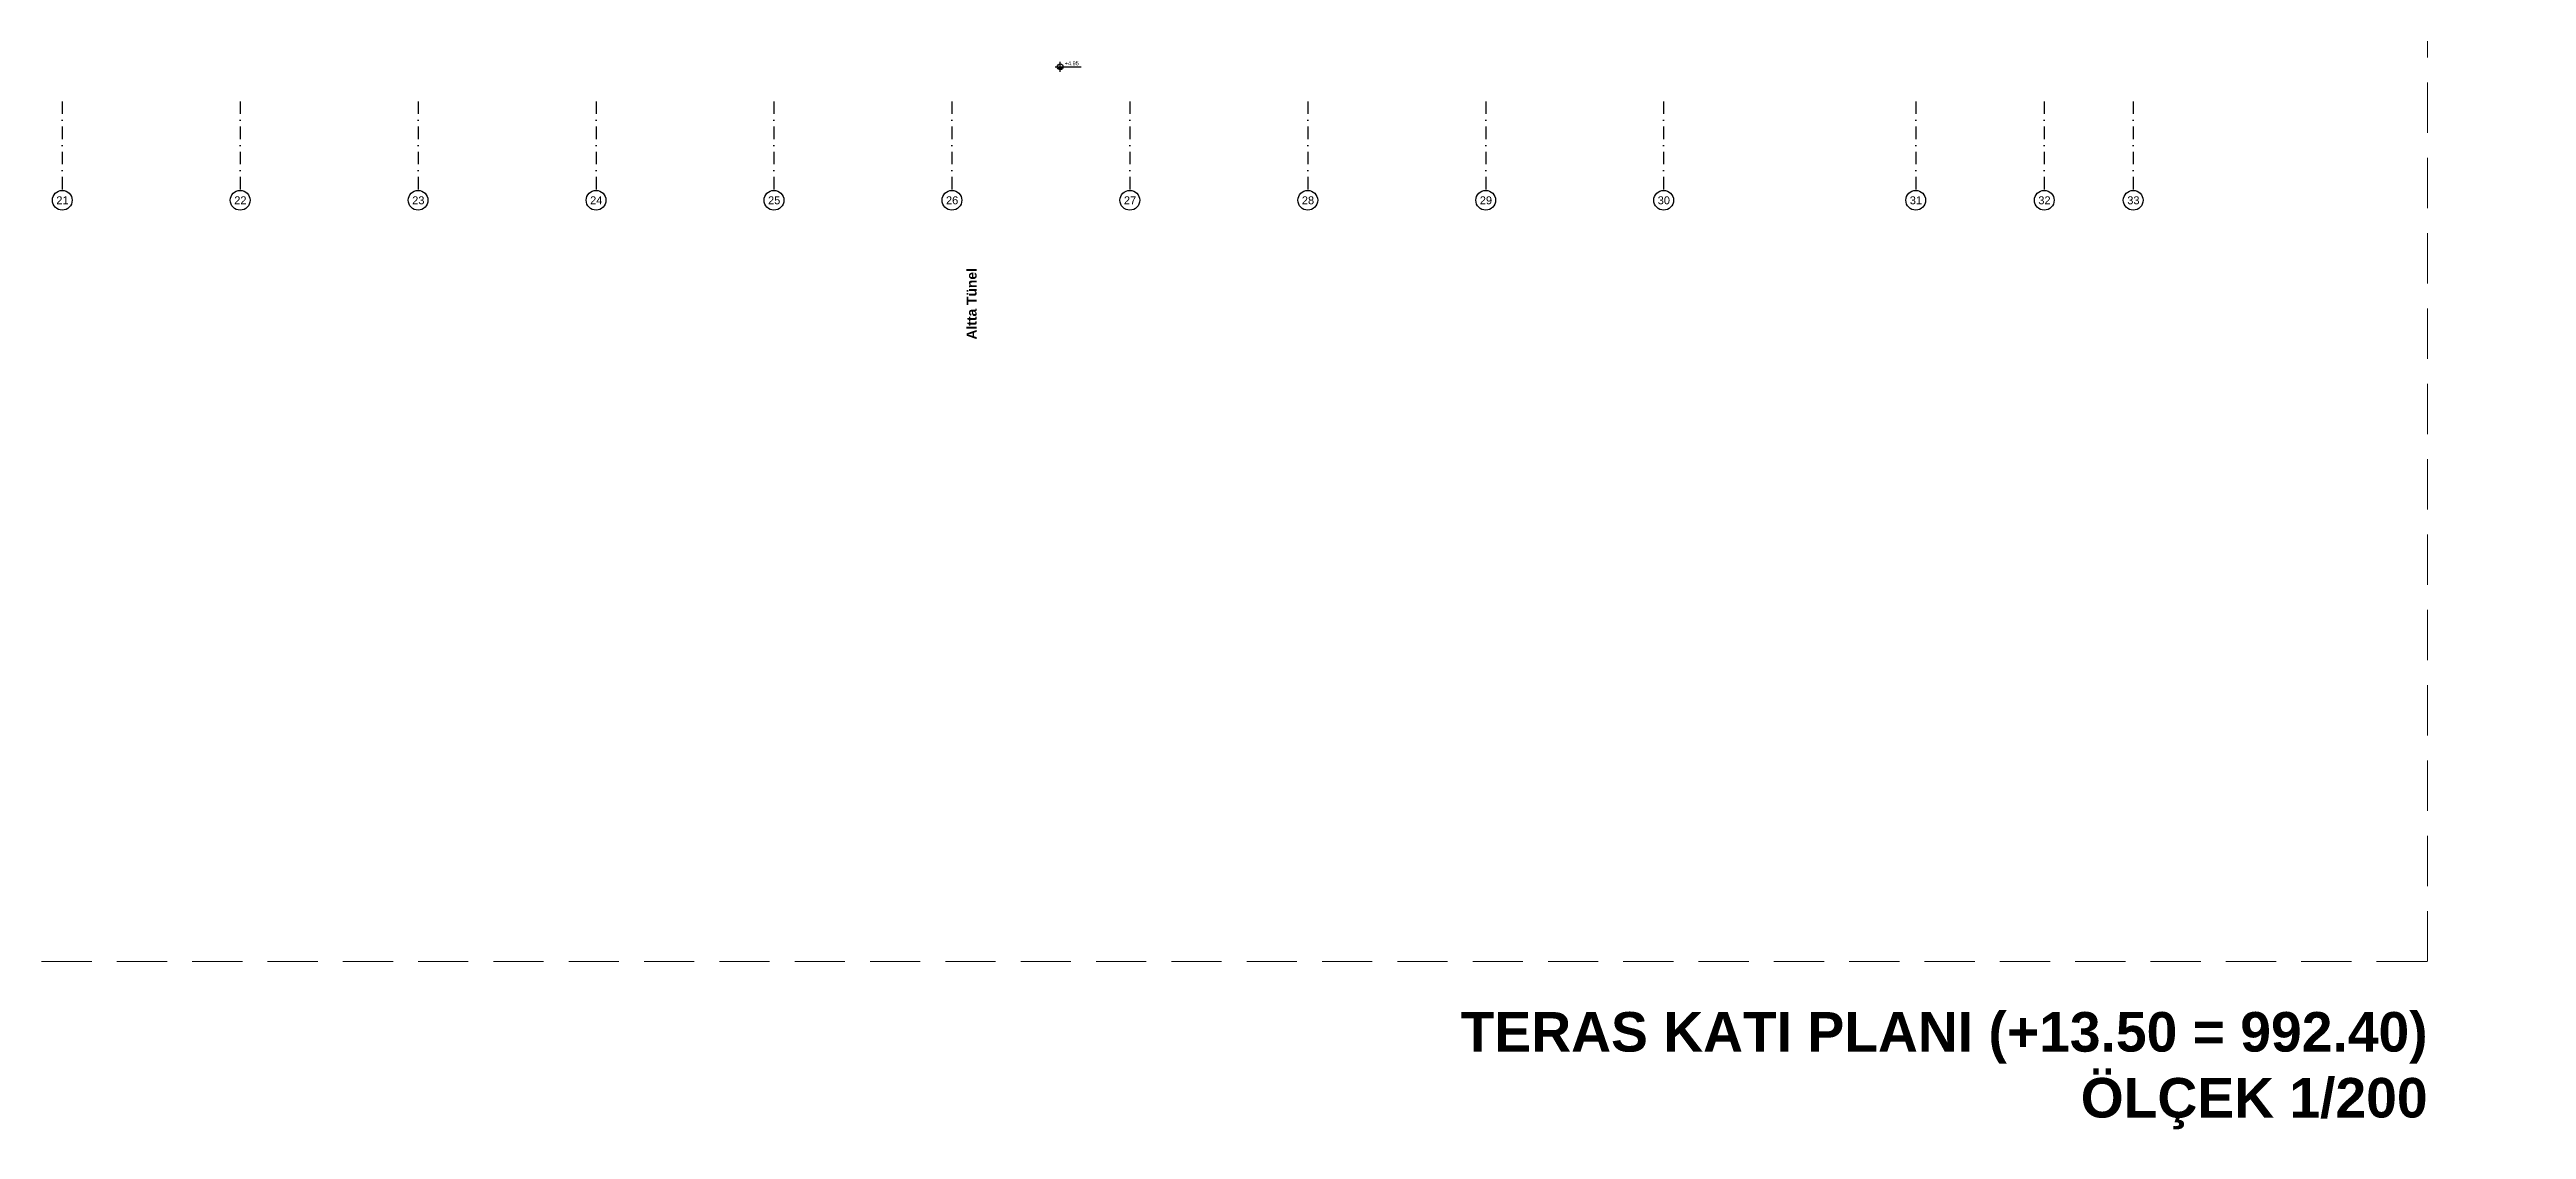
# Model space of a CAD drawing. Header units: centimetres. Extents: x 405564 to 502064, y 46284 to 60634.
# Drawn here: x 425036 to 437564, y 46284 to 51745 of the extents above; entities that cross this region are included whole.
import ezdxf
from ezdxf import colors
from ezdxf.entities.mleader import LeaderData, LeaderLine
from ezdxf.enums import TextEntityAlignment as Align
from ezdxf.math import Vec2, Vec3
from ezdxf.xclip import XClip

# ---------------------------------------------------------------- set-up
doc = ezdxf.new("R2010")
doc.units = ezdxf.units.CM
doc.header["$XCLIPFRAME"] = 0
doc.linetypes.add('DASHDOT', pattern=[25.4, 12.7, -6.35, 0, -6.35])
doc.linetypes.add('DASHED', pattern=[19.05, 12.7, -6.35])
doc.layers.get('0').update_dxf_attribs({"color": 8, "lineweight": 9})
doc.layers.add('---___EB_draft00_ALTYAPI_helikoptermania', color=8, linetype='Continuous', lineweight=0)
doc.layers.add('0-KRCN-MİMARİ-220526', color=8, linetype='Continuous', lineweight=9)
for name, color, linetype in [('AS_DUV', 8, 'Continuous'), ('AS_OLC_AKS', 8, 'Continuous'), ('AS_PYZ_BINA', 8, 'Continuous'), ('AS_SMB_KOT', 8, 'Continuous'), ('AS_YAZI', 8, 'Continuous')]:
    doc.layers.add(name, color=color, linetype=linetype)
doc.styles.add('_yazı-50', font='arial.ttf')
doc.styles.add('Kalin02', font='arialbd.ttf')
doc.styles.add('Normal_ITL', font='swissi.ttf')

# ---------------------------------------------------------------- blocks, each defined once
blk = doc.blocks.new('kot01')
at = {"layer": 'AS_SMB_KOT'}
h = blk.add_hatch(color=8, dxfattribs=at)
edge = h.paths.add_edge_path()
edge.add_arc((0, 0), 0.3, 180, 360)
edge.add_line((0.3, 0), (-0.3, 0))
for p, q in [((-0.5, 0), (2.1, 0)), ((0, -0.5), (0, 0.5))]:
    blk.add_line(p, q, dxfattribs=at)
blk.add_circle((0, 0), 0.3, dxfattribs=at)
at = {"layer": 'AS_SMB_KOT', "style": '_yazı-50'}
for tag, p in [('INCE', (0.43, 0.1)), ('KABA', (0.43, -0.5))]:
    blk.add_attdef(tag, p, '', height=0.4, dxfattribs=at)
blk = doc.blocks.new('axis baloon')
blk.add_circle((0, 0), 50)
at = {"style": '_yazı-50'}
blk.add_attdef('AXE', text='', height=40, dxfattribs=at).set_placement((0, 0), align=Align.MIDDLE_CENTER)
blk = doc.blocks.new('Aks_P')
at = {"layer": 'AS_OLC_AKS', "linetype": 'DASHDOT', "ltscale": 5}
for points in [[(14520, -5300), (14520, -5750)], [(15420, -5300), (15420, -5750)], [(16320, -5300), (16320, -5750)], [(17220, -5300), (17220, -5750)], [(18120, -5300), (18120, -5750)], [(19020, -5300), (19020, -5750)], [(19920, -5300), (19920, -5750)], [(20820, -5300), (20820, -5750)], [(21720, -5300), (21720, -5750)], [(22620, -5300), (22620, -5750)], [(23895, -5300), (23895, -5750)], [(24545, -5300), (24545, -5750)], [(24995, -5300), (24995, -5750)]]:
    blk.add_lwpolyline(points, dxfattribs=at)
at = {"layer": 'AS_OLC_AKS'}
ref = blk.add_blockref('axis baloon', (14520, -5800), dxfattribs=at)
ref.add_attrib('AXE', '21', dxfattribs={"layer": '0', "height": 40, "style": '_yazı-50'}).set_placement((14521, -5800), align=Align.MIDDLE_CENTER)
ref = blk.add_blockref('axis baloon', (15420, -5800), dxfattribs=at)
ref.add_attrib('AXE', '22', dxfattribs={"layer": '0', "height": 40, "style": '_yazı-50'}).set_placement((15421, -5800), align=Align.MIDDLE_CENTER)
ref = blk.add_blockref('axis baloon', (16320, -5800), dxfattribs=at)
ref.add_attrib('AXE', '23', dxfattribs={"layer": '0', "height": 40, "style": '_yazı-50'}).set_placement((16321, -5800), align=Align.MIDDLE_CENTER)
ref = blk.add_blockref('axis baloon', (17220, -5800), dxfattribs=at)
ref.add_attrib('AXE', '24', dxfattribs={"layer": '0', "height": 40, "style": '_yazı-50'}).set_placement((17221, -5800), align=Align.MIDDLE_CENTER)
ref = blk.add_blockref('axis baloon', (18120, -5800), dxfattribs=at)
ref.add_attrib('AXE', '25', dxfattribs={"layer": '0', "height": 40, "style": '_yazı-50'}).set_placement((18121, -5800), align=Align.MIDDLE_CENTER)
ref = blk.add_blockref('axis baloon', (19020, -5800), dxfattribs=at)
ref.add_attrib('AXE', '26', dxfattribs={"layer": '0', "height": 40, "style": '_yazı-50'}).set_placement((19021, -5800), align=Align.MIDDLE_CENTER)
ref = blk.add_blockref('axis baloon', (19920, -5800), dxfattribs=at)
ref.add_attrib('AXE', '27', dxfattribs={"layer": '0', "height": 40, "style": '_yazı-50'}).set_placement((19921, -5800), align=Align.MIDDLE_CENTER)
ref = blk.add_blockref('axis baloon', (20820, -5800), dxfattribs=at)
ref.add_attrib('AXE', '28', dxfattribs={"layer": '0', "height": 40, "style": '_yazı-50'}).set_placement((20821, -5800), align=Align.MIDDLE_CENTER)
ref = blk.add_blockref('axis baloon', (21720, -5800), dxfattribs=at)
ref.add_attrib('AXE', '29', dxfattribs={"layer": '0', "height": 40, "style": '_yazı-50'}).set_placement((21721, -5800), align=Align.MIDDLE_CENTER)
ref = blk.add_blockref('axis baloon', (22620, -5800), dxfattribs=at)
ref.add_attrib('AXE', '30', dxfattribs={"layer": '0', "height": 40, "style": '_yazı-50'}).set_placement((22621, -5800), align=Align.MIDDLE_CENTER)
ref = blk.add_blockref('axis baloon', (23895, -5800), dxfattribs=at)
ref.add_attrib('AXE', '31', dxfattribs={"layer": '0', "height": 40, "style": '_yazı-50'}).set_placement((23896, -5800), align=Align.MIDDLE_CENTER)
ref = blk.add_blockref('axis baloon', (24545, -5800), dxfattribs=at)
ref.add_attrib('AXE', '32', dxfattribs={"layer": '0', "height": 40, "style": '_yazı-50'}).set_placement((24546, -5800), align=Align.MIDDLE_CENTER)
ref = blk.add_blockref('axis baloon', (24995, -5800), dxfattribs=at)
ref.add_attrib('AXE', '33', dxfattribs={"layer": '0', "height": 40, "style": '_yazı-50'}).set_placement((24996, -5800), align=Align.MIDDLE_CENTER)
blk = doc.blocks.new('A$C6A10209E')
at = {"linetype": 'DASHED', "ltscale": 20}
blk.add_lwpolyline([(0, -13500), (31500, -13500), (31500, 0), (0, 0)], close=True, dxfattribs=at)
at = {"layer": 'AS_OLC_AKS'}
blk.add_blockref('Aks_P', (5016, -3851), dxfattribs=at)
at = {"layer": 'AS_SMB_KOT'}
ref = blk.add_blockref('kot01', (24584, -8976), dxfattribs=dict(at, xscale=50, yscale=50, zscale=50))
ref.add_attrib('INCE', '+4.95', dxfattribs={"layer": '0', "color": 1, "height": 20, "style": '_yazı-50'}).set_placement((24607, -8974), align=Align.BOTTOM_LEFT)
at = {"layer": 'AS_YAZI', "insert": (24111, -10355), "char_height": 100, "attachment_point": 1, "rotation": 90, "style": 'Kalin02'}
blk.add_mtext_dynamic_manual_height_columns('{\\H0.5x;Altta Tünel}', width=1082.3, gutter_width=750, heights=[458], dxfattribs=at)
at = {"layer": 'AS_YAZI', "insert": (31500, -14350), "char_height": 200, "attachment_point": 9, "style": 'Kalin02'}
blk.add_mtext_dynamic_manual_height_columns('\\pt20400;TERAS KATI PLANI (+13.50 = 992.40) \\P\\ptz;ÖLÇEK 1/200', width=31947.85, gutter_width=1875, heights=[0], dxfattribs=at)
blk = doc.blocks.new('OPK-site-surrounding-R01')
at = {"layer": '---___EB_draft00_ALTYAPI_helikoptermania', "linetype": 'DASHED', "ltscale": 10}
blk.add_lwpolyline([(-19988, -10150), (5376, -7919)], dxfattribs=at)
blk = doc.blocks.new('A$C85dec720')
at = {"layer": 'AS_PYZ_BINA'}
ml = blk.add_multileader_mtext('Standard', dxfattribs=at)
ml.set_content('{\\fSwis721 BT|b0|i0|c162|p34;Hareketli alüminyum korkuluk\\P(AS 40.402)}', color=256, style='Normal_ITL')
ml.set_leader_properties()
ml.build(insert=Vec2(0, 0))
ml.multileader.update_dxf_attribs({"dogleg_length": 0.379, "arrow_head_size": 17.04, "scale": 75})
ctx = ml.context
ctx.base_point, ctx.scale, ctx.char_height, ctx.arrow_head_size, ctx.landing_gap_size, ctx.plane_origin, ctx.plane_x_axis, ctx.plane_y_axis = Vec3(6989.49, 3835.71), 75, 20, 17.04, 14.2, Vec3(7173.11, 3911.47), Vec3(0, 1), Vec3(-1, 0)
notes = []
notes.append((ctx, [(0, (1, 1, 0), (6989.49, 3807.31), (0, 1), 28.4, [(0, [(7058.88, 3797.09)], 0, [])])]))
ctx.mtext.insert, ctx.mtext.text_direction, ctx.mtext.rotation, ctx.mtext.width, ctx.mtext.defined_height, ctx.mtext.flow_direction = Vec3(6976.61, 3849.91), Vec3(0, 1), 1.57079633, 507.9506, 200.63, 5
ml = blk.add_multileader_mtext('Standard', dxfattribs=at)
ml.set_content('{\\fSwis721 BT|b0|i0|c162|p34;Epoksi boyalı perfore sac korkuluk\\P(AS 40.171)}', color=256, style='Normal_ITL')
ml.set_leader_properties()
ml.build(insert=Vec2(0, 0))
ml.multileader.update_dxf_attribs({"dogleg_length": 0.379, "arrow_head_size": 8.52, "scale": 75})
ctx = ml.context
ctx.base_point, ctx.scale, ctx.char_height, ctx.arrow_head_size, ctx.landing_gap_size, ctx.plane_origin, ctx.plane_x_axis, ctx.plane_y_axis = Vec3(6515.69, 2910.72), 75, 13.5, 8.52, 7.1, Vec3(6617.57, 2952.86), Vec3(0, 1), Vec3(-1, 0)
notes.append((ctx, [(0, (1, 1, 0), (6515.69, 2896.52), (0, 1), 14.2, [(0, [(6560.46, 2895.66)], 0, [])])]))
ctx.mtext.insert, ctx.mtext.text_direction, ctx.mtext.rotation, ctx.mtext.width, ctx.mtext.defined_height, ctx.mtext.flow_direction = Vec3(6506.99, 2917.82), Vec3(0, 1), 1.57079633, 383.39, 98.89, 5
for ctx, leaders in notes:
    for number, flags, end, landing, length, lines in leaders:
        leader = LeaderData()
        leader.index, (leader.has_last_leader_line, leader.has_dogleg_vector, leader.attachment_direction) = number, flags
        leader.last_leader_point, leader.dogleg_vector, leader.dogleg_length = Vec3(end), Vec3(landing), length
        for number, points, colour, breaks in lines:
            line = LeaderLine()
            line.index, line.vertices, line.color, line.breaks = number, Vec3.list(points), colors.encode_raw_color(colour), breaks
            leader.lines.append(line)
        ctx.leaders.append(leader)
blk = doc.blocks.new('A$C6A10300A')
at = {"layer": 'AS_DUV'}
ref = blk.add_blockref('A$C85dec720', (28900.96, -17748.98), dxfattribs=dict(at, rotation=105.0255580063709))
XClip(ref).set_block_clipping_path([(6220.3367769278, 6783.7313721173), (4126.4071464743, -1017.0000000052), (7354.8298234051, -1883.5969356479), (9448.7594538586, 5917.1344364745)])
ref = blk.add_blockref('OPK-site-surrounding-R01', (5135.68, -3851.45))
XClip(ref).set_block_clipping_path([(-5135.679684336, -9648.5463532069), (26364.320315664, 3851.4536467931)])

msp = doc.modelspace()

# ---------------------------------------------------------------- block references
at = {"layer": '0-KRCN-MİMARİ-220526'}
msp.add_blockref('A$C6A10209E', (405564, 60634), dxfattribs=at)

# ---------------------------------------------------------------- next in the draw order: block references
msp.add_blockref('A$C6A10300A', (438064, 60634), dxfattribs=at)

doc.saveas('drawing.dxf')
